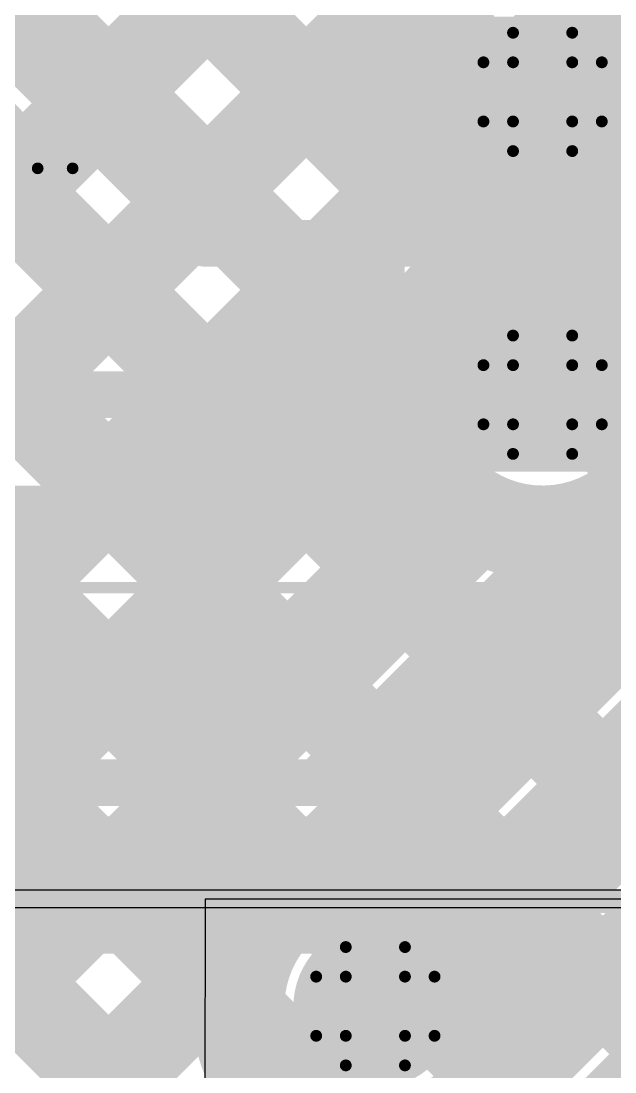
# Model space of a CAD drawing. Header units: millimetres. Extents: x 13 to 259, y -2 to 326.
# Drawn here: x 93.387 to 95.935, y 126.043 to 130.554 of the extents above; entities that cross this region are included whole.
import ezdxf

# ---------------------------------------------------------------- set-up
doc = ezdxf.new("R2010")
doc.units = ezdxf.units.MM
for name, color, linetype in [('BottomLayer', 5, 'Continuous'), ('BottomSolder', 6, 'Continuous'), ('ConnectLayer', 7, 'Continuous'), ('DrillDrawing', 1, 'Continuous'), ('Mechanical14', 56, 'Continuous'), ('Mechanical15', 56, 'Continuous'), ('Mechanical34', 56, 'Continuous'), ('Mechanical8', 56, 'Continuous'), ('MidLayer1', 16, 'Continuous'), ('MidLayer2', 76, 'Continuous'), ('MidLayer3', 90, 'Continuous'), ('MidLayer4', 156, 'Continuous'), ('MidLayer5', 130, 'Continuous'), ('MidLayer6', 216, 'Continuous'), ('MultiLayer', 9, 'Continuous'), ('TopLayer', 1, 'Continuous'), ('TopOverlay', 2, 'Continuous'), ('TopPaste', 8, 'Continuous'), ('TopSolder', 216, 'Continuous')]:
    doc.layers.add(name, color=color, linetype=linetype)

# ---------------------------------------------------------------- blocks, each defined once
blk = doc.blocks.new('SOP65P640X120_8N_149')
at = {"layer": 'Mechanical14', "const_width": 0.1}
for points in [[(-2.2, 1.5), (-2.2, -1.5)], [(2.2, 1.5), (-2.2, 1.5)], [(-1.2, 1.5), (-2.2, 0.5)], [(-1.3, 1.5), (-2.2, 0.6)], [(-1.4, 1.5), (-2.2, 0.7)], [(-1.5, 1.5), (-2.2, 0.8)], [(-1.6, 1.5), (-2.2, 0.9)], [(-1.7, 1.5), (-2.2, 1)], [(-1.8, 1.5), (-2.2, 1.1)], [(-1.9, 1.5), (-2.2, 1.2)], [(-2, 1.5), (-2.2, 1.3)], [(-2.1, 1.5), (-2.2, 1.4)]]:
    blk.add_lwpolyline(points, dxfattribs=at)
at = {"layer": 'Mechanical14', "const_width": 0.05}
for points in [[(-2.225, 1.5, 1), (-2.175, 1.5, 1)], [(-2.225, 1.5, 1), (-2.175, 1.5, 1)], [(-2.125, 1.5, 1), (-2.075, 1.5, 1)], [(-2.025, 1.5, 1), (-1.975, 1.5, 1)], [(-1.925, 1.5, 1), (-1.875, 1.5, 1)], [(-1.825, 1.5, 1), (-1.775, 1.5, 1)], [(-1.725, 1.5, 1), (-1.675, 1.5, 1)], [(-1.625, 1.5, 1), (-1.575, 1.5, 1)], [(-1.525, 1.5, 1), (-1.475, 1.5, 1)], [(-1.425, 1.5, 1), (-1.375, 1.5, 1)], [(-1.325, 1.5, 1), (-1.275, 1.5, 1)], [(-1.225, 1.5, 1), (-1.175, 1.5, 1)], [(-2.225, 1.4, 1), (-2.175, 1.4, 1)], [(-2.225, 1.3, 1), (-2.175, 1.3, 1)], [(-2.225, 1.2, 1), (-2.175, 1.2, 1)], [(-2.225, 1.1, 1), (-2.175, 1.1, 1)], [(-2.225, 1, 1), (-2.175, 1, 1)], [(-2.225, 0.9, 1), (-2.175, 0.9, 1)], [(-2.225, 0.8, 1), (-2.175, 0.8, 1)], [(-2.225, 0.7, 1), (-2.175, 0.7, 1)], [(-2.225, 0.6, 1), (-2.175, 0.6, 1)], [(-2.225, 0.5, 1), (-2.175, 0.5, 1)]]:
    blk.add_lwpolyline(points, format="xyb", close=True, dxfattribs=at)
at = {"layer": 'Mechanical15', "const_width": 0.05}
for points in [[(3.9, 1.8), (-3.9, 1.8)], [(0.5, 0), (-0.5, 0)]]:
    blk.add_lwpolyline(points, dxfattribs=at)
at = {"layer": 'Mechanical15'}
for points, const_width in [([(0.35, 0, 1), (-0.35, 0, 1)], 0.05), ([(-0.5125, 0, 1), (-0.4875, 0, 1)], 0.025), ([(-0.3625, 0, 1), (-0.3375, 0, 1)], 0.025)]:
    blk.add_lwpolyline(points, format="xyb", close=True, dxfattribs=dict(at, const_width=const_width))
at = {"layer": 'TopLayer'}
for points in [[(-3.65, 0.75), (-2.15, 0.75), (-3.65, 1.2), (-2.15, 1.2)], [(-3.65, 0.1), (-2.15, 0.1), (-3.65, 0.55), (-2.15, 0.55)], [(-3.65, -0.55), (-2.15, -0.55), (-3.65, -0.1), (-2.15, -0.1)]]:
    blk.add_solid(points, dxfattribs=at)
at = {"layer": 'TopOverlay', "const_width": 0.2}
for points in [[(-0.825, 1.5), (-1.825, 0.5)], [(-1.025, 1.5), (-1.825, 0.7)], [(-1.225, 1.5), (-1.825, 0.9)], [(-1.425, 1.5), (-1.825, 1.1)], [(-1.625, 1.5), (-1.825, 1.3)], [(-1.825, 1.5), (-1.825, -1.5)], [(1.825, 1.5), (-1.825, 1.5)]]:
    blk.add_lwpolyline(points, dxfattribs=at)
at = {"layer": 'TopOverlay', "const_width": 0.1}
for points in [[(-1.875, 1.5, 1), (-1.775, 1.5, 1)], [(-1.875, 1.5, 1), (-1.775, 1.5, 1)], [(-1.675, 1.5, 1), (-1.575, 1.5, 1)], [(-1.475, 1.5, 1), (-1.375, 1.5, 1)], [(-1.275, 1.5, 1), (-1.175, 1.5, 1)], [(-1.075, 1.5, 1), (-0.975, 1.5, 1)], [(-0.875, 1.5, 1), (-0.775, 1.5, 1)], [(-1.875, 1.3, 1), (-1.775, 1.3, 1)], [(-1.875, 1.1, 1), (-1.775, 1.1, 1)], [(-1.875, 0.9, 1), (-1.775, 0.9, 1)], [(-1.875, 0.7, 1), (-1.775, 0.7, 1)], [(-1.875, 0.5, 1), (-1.775, 0.5, 1)]]:
    blk.add_lwpolyline(points, format="xyb", close=True, dxfattribs=at)
at = {"layer": 'TopPaste'}
for points in [[(-3.65, 0.75), (-2.15, 0.75), (-3.65, 1.2), (-2.15, 1.2)], [(-3.65, 0.1), (-2.15, 0.1), (-3.65, 0.55), (-2.15, 0.55)], [(-3.65, -0.55), (-2.15, -0.55), (-3.65, -0.1), (-2.15, -0.1)]]:
    blk.add_solid(points, dxfattribs=at)
at = {"layer": 'TopSolder'}
for points in [[(-3.7516, 0.6484), (-2.0484, 0.6484), (-3.7516, 1.3016), (-2.0484, 1.3016)], [(-3.7516, -0.0016), (-2.0484, -0.0016), (-3.7516, 0.6516), (-2.0484, 0.6516)], [(-3.7516, -0.6516), (-2.0484, -0.6516), (-3.7516, 0.0016), (-2.0484, 0.0016)]]:
    blk.add_solid(points, dxfattribs=at)

msp = doc.modelspace()

# ---------------------------------------------------------------- linework, layer by layer
at = {"layer": 'BottomLayer', "const_width": 0.25}
for points in [[(95.5, 130.25, 1), (95.75, 130.25, 1)], [(95.5, 128.95, 1), (95.75, 128.95, 1)], [(94.7823, 126.325, 1), (95.0323, 126.325, 1)]]:
    msp.add_lwpolyline(points, format="xyb", close=True, dxfattribs=at)
at = {"layer": 'BottomSolder', "const_width": 0.3516}
msp.add_lwpolyline([(94.7315, 126.325, 1), (95.0831, 126.325, 1)], format="xyb", close=True, dxfattribs=at)
at = {"layer": 'ConnectLayer'}
msp.add_line((70.7, 126.825), (101.8751, 126.825), dxfattribs=at)
at = {"layer": 'ConnectLayer', "const_width": 0.4}
for points in [[(87.651, 136.36), (95.0356, 128.9754)], [(87.651, 136.36), (95.0356, 128.9754)], [(87.651, 136.36), (95.0356, 128.9754)], [(88.4995, 136.36), (95.3751, 129.4844)], [(89.348, 136.36), (95.1328, 130.5753)], [(90.9446, 123.1887), (104.116, 136.36)], [(92.39, 128.0282), (100.7219, 136.36)], [(92.39, 128.8767), (99.8733, 136.36)], [(92.39, 129.7253), (99.0248, 136.36)], [(88.5504, 123.34), (100.5204, 135.3101)], [(88.5504, 123.34), (100.5204, 135.3101)], [(94.5519, 126.796), (102.8514, 135.0955)], [(94.5519, 126.796), (102.8514, 135.0955)], [(95.3354, 126.731), (101.6486, 133.0441)], [(95.3354, 126.731), (101.6486, 133.0441)], [(92.6898, 133.0182), (95.8632, 129.8448)], [(92.6898, 133.0182), (95.8632, 129.8448)], [(90.396, 132.7665), (96.743, 126.4194)], [(90.396, 132.7665), (96.743, 126.4194)], [(92.3972, 132.4623), (95.3751, 129.4844)], [(92.3972, 132.4623), (95.3751, 129.4844)], [(89.9387, 132.3752), (97.3998, 124.9142)], [(89.9387, 132.3752), (97.3998, 124.9142)], [(90.6604, 126.2986), (96.5541, 132.1923)], [(90.6604, 126.2986), (96.5541, 132.1923)], [(94.4739, 132.0826), (96.3675, 130.1891)], [(94.4739, 132.0826), (96.3675, 130.1891)], [(90.9577, 128.2929), (94.6741, 132.0093)], [(90.9577, 128.2929), (94.6741, 132.0093)], [(91.2646, 127.7513), (95.4103, 131.897)], [(91.2646, 127.7513), (95.4103, 131.897)], [(90.9577, 128.2929), (93.6498, 130.985)], [(91.2646, 127.7513), (94.4983, 130.985)], [(91.3289, 130.985), (94.5298, 127.7841)], [(92.0868, 127.725), (95.3469, 130.985)], [(92.1775, 130.985), (94.9541, 128.2084)], [(92.9354, 127.725), (96.1954, 130.985)], [(93.026, 130.985), (95.0356, 128.9754)], [(93.8745, 130.985), (95.3751, 129.4844)], [(94.723, 130.985), (95.8632, 129.8448)], [(95.5716, 130.985), (96.3675, 130.1891)], [(92.39, 130.7724), (102.1034, 121.0591)], [(91.1895, 130.2759), (94.6233, 126.8421)], [(91.1895, 130.2759), (94.6233, 126.8421)], [(91.1895, 130.2759), (93.7404, 127.725)], [(92.39, 129.9239), (101.7186, 120.5953)], [(92.39, 127.1797), (95.1337, 129.9234)], [(95.5983, 129.5394), (95.8378, 129.7789)], [(95.5983, 129.5394), (95.8378, 129.7789)], [(95.5983, 129.5394), (95.8378, 129.7789)], [(90.884, 129.7329), (94.3179, 126.299)], [(90.884, 129.7329), (94.3179, 126.299)], [(95.5983, 129.5394), (95.7279, 129.6691)], [(91.063, 122.4585), (97.95, 129.3456)], [(92.39, 129.0754), (101.3046, 120.1608)], [(89.0761, 123.0172), (95.0357, 128.9768)], [(92.7559, 123.3029), (98.4372, 128.9842)], [(92.7559, 123.3029), (98.4372, 128.9842)], [(92.8504, 126.7915), (95.0357, 128.9768)], [(92.8504, 126.7915), (95.0357, 128.9768)], [(93.7839, 127.725), (95.0357, 128.9768)], [(91.1119, 128.6565), (110.2035, 109.5649)], [(91.1119, 128.6565), (98.7033, 121.065)], [(92.7559, 123.3029), (97.95, 128.497)], [(94.4708, 127.725), (95.2447, 128.499)], [(89.1474, 122.24), (95.3406, 128.4331)], [(93.0504, 126.1429), (95.3406, 128.4331)], [(93.0504, 126.1429), (95.3406, 128.4331)], [(95.6504, 128.3606), (97.1295, 126.8815)], [(95.6504, 128.3606), (97.1295, 126.8815)], [(95.6504, 128.3606), (102.5276, 121.4834)], [(92.39, 128.2268), (100.809, 119.8079)], [(94.9641, 126.9739), (96.2253, 128.235)], [(95.3354, 126.731), (96.8395, 128.235)], [(96.0006, 128.0104), (96.4209, 127.5901)], [(91.2629, 127.725), (94.4708, 127.725)], [(95.4298, 126.599), (96.4419, 127.6111)], [(95.5764, 127.5861), (95.9966, 127.1659)], [(92.39, 127.3783), (101.7186, 118.0497)], [(95.1521, 127.1618), (95.5723, 126.7416)], [(94.9867, 124.9114), (96.9353, 126.86)], [(92.7679, 126.845), (94.6286, 126.845)], [(92.9233, 126.845), (94.2996, 125.4688)], [(93.0504, 126.1429), (93.7524, 126.845)], [(93.7719, 126.845), (94.3179, 126.299)], [(90.9446, 123.1887), (94.4363, 126.6804)], [(90.9446, 123.1887), (94.4363, 126.6804)], [(93.0074, 125.2514), (94.4363, 126.6804)], [(95.4244, 126.041), (97.5764, 123.889)], [(95.4244, 126.041), (97.5764, 123.889)], [(91.063, 122.4585), (94.5013, 125.8969)], [(91.063, 122.4585), (94.5013, 125.8969)], [(93.8559, 125.2514), (94.5013, 125.8969)]]:
    msp.add_lwpolyline(points, dxfattribs=at)
for points in [[(95.8173, 129.6922, -1.402385), (95.8173, 130.8078)], [(95.6413, 130.2027, -1.402385), (95.6413, 130.2973)], [(95.8173, 129.5078, -1.081704), (96.99, 129.6)], [(95.8173, 129.5078, -1.081704), (96.99, 129.6)], [(95.8173, 129.5078, -1.081704), (96.99, 129.6)], [(95.8173, 129.5078, -0.07862), (95.8173, 129.6922)], [(96.215, 128.95, -3.124788), (95.8173, 129.5078)], [(96.215, 128.95, -3.124788), (95.8173, 129.5078)], [(96.215, 128.95, -3.124788), (95.8173, 129.5078)], [(95.2447, 128.499, -0.830792), (95.8173, 129.5078)], [(94.9641, 126.9739, -0.053687), (94.8908, 126.9148)], [(94.9641, 126.9739, -0.053687), (94.8908, 126.9148)], [(94.8908, 126.9148, -0.286416), (95.4298, 126.599)], [(94.6333, 125.8025, -0.60164), (94.6286, 126.845)]]:
    msp.add_lwpolyline(points, format="xyb", dxfattribs=at)
at = {"layer": 'ConnectLayer'}
for points, const_width in [([(95.0328, 130.5753, 1), (95.2328, 130.5753, 1)], 0.2), ([(95.5413, 130.2973, 1), (95.7413, 130.2973, 1)], 0.2), ([(95.5413, 130.2027, 1), (95.7413, 130.2027, 1)], 0.2), ([(95.0337, 129.9234, 1), (95.2337, 129.9234, 1)], 0.2), ([(95.7632, 129.8448, 1), (95.9632, 129.8448, 1)], 0.2), ([(95.7632, 129.8448, 1), (95.9632, 129.8448, 1)], 0.2), ([(95.7632, 129.8448, 1), (95.9632, 129.8448, 1)], 0.2), ([(95.7378, 129.7789, 1), (95.9378, 129.7789, 1)], 0.2), ([(95.7378, 129.7789, 1), (95.9378, 129.7789, 1)], 0.2), ([(95.7378, 129.7789, 1), (95.9378, 129.7789, 1)], 0.2), ([(95.7173, 129.6922, 1), (95.9173, 129.6922, 1)], 0.2), ([(95.7173, 129.6922, 1), (95.9173, 129.6922, 1)], 0.2), ([(95.6279, 129.6691, 1), (95.8279, 129.6691, 1)], 0.2), ([(95.4983, 129.5394, 1), (95.6983, 129.5394, 1)], 0.2), ([(95.4983, 129.5394, 1), (95.6983, 129.5394, 1)], 0.2), ([(95.4983, 129.5394, 1), (95.6983, 129.5394, 1)], 0.2), ([(95.4983, 129.5394, 1), (95.6983, 129.5394, 1)], 0.2), ([(95.2751, 129.4844, 1), (95.4751, 129.4844, 1)], 0.2), ([(95.2751, 129.4844, 1), (95.4751, 129.4844, 1)], 0.2), ([(95.2751, 129.4844, 1), (95.4751, 129.4844, 1)], 0.2), ([(95.2751, 129.4844, 1), (95.4751, 129.4844, 1)], 0.2), ([(95.7173, 129.5078, 1), (95.9173, 129.5078, 1)], 0.2), ([(95.7173, 129.5078, 1), (95.9173, 129.5078, 1)], 0.2), ([(95.7173, 129.5078, 1), (95.9173, 129.5078, 1)], 0.2), ([(95.7173, 129.5078, 1), (95.9173, 129.5078, 1)], 0.2), ([(95.7173, 129.5078, 1), (95.9173, 129.5078, 1)], 0.2), ([(95.7173, 129.5078, 1), (95.9173, 129.5078, 1)], 0.2), ([(95.7173, 129.5078, 1), (95.9173, 129.5078, 1)], 0.2), ([(95.7173, 129.5078, 1), (95.9173, 129.5078, 1)], 0.2), ([(94.9356, 128.9754, 1), (95.1356, 128.9754, 1)], 0.2), ([(94.9356, 128.9754, 1), (95.1356, 128.9754, 1)], 0.2), ([(94.9356, 128.9754, 1), (95.1356, 128.9754, 1)], 0.2), ([(94.9356, 128.9754, 1), (95.1356, 128.9754, 1)], 0.2), ([(94.9357, 128.9768, 1), (95.1357, 128.9768, 1)], 0.2), ([(94.9357, 128.9768, 1), (95.1357, 128.9768, 1)], 0.2), ([(94.9357, 128.9768, 1), (95.1357, 128.9768, 1)], 0.2), ([(94.9357, 128.9768, 1), (95.1357, 128.9768, 1)], 0.2), ([(95.1447, 128.499, 1), (95.3447, 128.499, 1)], 0.2), ([(95.1447, 128.499, 1), (95.3447, 128.499, 1)], 0.2), ([(95.2406, 128.4331, 1), (95.4406, 128.4331, 1)], 0.2), ([(95.2406, 128.4331, 1), (95.4406, 128.4331, 1)], 0.2), ([(95.2406, 128.4331, 1), (95.4406, 128.4331, 1)], 0.2), ([(95.5504, 128.3606, 1), (95.7504, 128.3606, 1)], 0.2), ([(95.5504, 128.3606, 1), (95.7504, 128.3606, 1)], 0.2), ([(95.5504, 128.3606, 1), (95.7504, 128.3606, 1)], 0.2), ([(94.8541, 128.2084, 1), (95.0541, 128.2084, 1)], 0.2), ([(95.9006, 128.0104, 1), (96.1006, 128.0104, 1)], 0.2), ([(94.4298, 127.7841, 1), (94.6298, 127.7841, 1)], 0.2), ([(93.6404, 127.725, 1), (93.8404, 127.725, 1)], 0.2), ([(93.6839, 127.725, 1), (93.8839, 127.725, 1)], 0.2), ([(94.3708, 127.725, 1), (94.5708, 127.725, 1)], 0.2), ([(94.3708, 127.725, 1), (94.5708, 127.725, 1)], 0.2), ([(95.4764, 127.5861, 1), (95.6764, 127.5861, 1)], 0.2), ([(95.8966, 127.1659, 1), (96.0966, 127.1659, 1)], 0.2), ([(95.0521, 127.1618, 1), (95.2521, 127.1618, 1)], 0.2), ([(94.8641, 126.9739, 1), (95.0641, 126.9739, 1)], 0.2), ([(94.8641, 126.9739, 1), (95.0641, 126.9739, 1)], 0.2), ([(94.8641, 126.9739, 1), (95.0641, 126.9739, 1)], 0.2), ([(95.4973, 126.325, 1), (94.3173, 126.325, 1)], 0.4), ([(95.4973, 126.325, 1), (94.3173, 126.325, 1)], 0.4), ([(94.7908, 126.9148, 1), (94.9908, 126.9148, 1)], 0.2), ([(94.7908, 126.9148, 1), (94.9908, 126.9148, 1)], 0.2), ([(94.7908, 126.9148, 1), (94.9908, 126.9148, 1)], 0.2), ([(93.6524, 126.845, 1), (93.8524, 126.845, 1)], 0.2), ([(93.6719, 126.845, 1), (93.8719, 126.845, 1)], 0.2), ([(94.5233, 126.8421, 1), (94.7233, 126.8421, 1)], 0.2), ([(94.5233, 126.8421, 1), (94.7233, 126.8421, 1)], 0.2), ([(94.5286, 126.845, 1), (94.7286, 126.845, 1)], 0.2), ([(94.5286, 126.845, 1), (94.7286, 126.845, 1)], 0.2), ([(94.4519, 126.796, 1), (94.6519, 126.796, 1)], 0.2), ([(94.4519, 126.796, 1), (94.6519, 126.796, 1)], 0.2), ([(95.2354, 126.731, 1), (95.4354, 126.731, 1)], 0.2), ([(95.2354, 126.731, 1), (95.4354, 126.731, 1)], 0.2), ([(95.2354, 126.731, 1), (95.4354, 126.731, 1)], 0.2), ([(95.4723, 126.7416, 1), (95.6723, 126.7416, 1)], 0.2), ([(94.3363, 126.6804, 1), (94.5363, 126.6804, 1)], 0.2), ([(94.3363, 126.6804, 1), (94.5363, 126.6804, 1)], 0.2), ([(94.3363, 126.6804, 1), (94.5363, 126.6804, 1)], 0.2), ([(95.3298, 126.599, 1), (95.5298, 126.599, 1)], 0.2), ([(95.3298, 126.599, 1), (95.5298, 126.599, 1)], 0.2), ([(94.2173, 126.325, 1), (94.4173, 126.325, 1)], 0.2), ([(94.2173, 126.325, 1), (94.4173, 126.325, 1)], 0.2), ([(95.3973, 126.325, 1), (95.5973, 126.325, 1)], 0.2), ([(95.3973, 126.325, 1), (95.5973, 126.325, 1)], 0.2), ([(94.2179, 126.299, 1), (94.4179, 126.299, 1)], 0.2), ([(94.2179, 126.299, 1), (94.4179, 126.299, 1)], 0.2), ([(94.2179, 126.299, 1), (94.4179, 126.299, 1)], 0.2), ([(95.3244, 126.041, 1), (95.5244, 126.041, 1)], 0.2), ([(95.3244, 126.041, 1), (95.5244, 126.041, 1)], 0.2), ([(94.4013, 125.8969, 1), (94.6013, 125.8969, 1)], 0.2), ([(94.4013, 125.8969, 1), (94.6013, 125.8969, 1)], 0.2), ([(94.4013, 125.8969, 1), (94.6013, 125.8969, 1)], 0.2)]:
    msp.add_lwpolyline(points, format="xyb", close=True, dxfattribs=dict(at, const_width=const_width))
at = {"layer": 'DrillDrawing', "const_width": 0.0508}
for points in [[(95.498, 130.377), (95.498, 130.504)], [(95.498, 130.504), (95.752, 130.504)], [(95.752, 130.377), (95.752, 130.504)], [(95.371, 130.123), (95.371, 130.377)], [(95.371, 130.377), (95.498, 130.377)], [(95.752, 130.377), (95.879, 130.377)], [(95.879, 130.123), (95.879, 130.377)], [(95.371, 130.123), (95.498, 130.123)], [(95.498, 129.996), (95.498, 130.123)], [(95.752, 130.123), (95.879, 130.123)], [(95.752, 129.996), (95.752, 130.123)], [(95.498, 129.996), (95.752, 129.996)], [(95.498, 129.077), (95.498, 129.204)], [(95.498, 129.204), (95.752, 129.204)], [(95.752, 129.077), (95.752, 129.204)], [(95.371, 128.823), (95.371, 129.077)], [(95.371, 129.077), (95.498, 129.077)], [(95.752, 129.077), (95.879, 129.077)], [(95.879, 128.823), (95.879, 129.077)], [(95.371, 128.823), (95.498, 128.823)], [(95.498, 128.696), (95.498, 128.823)], [(95.752, 128.823), (95.879, 128.823)], [(95.752, 128.696), (95.752, 128.823)], [(95.498, 128.696), (95.752, 128.696)], [(94.7803, 126.452), (94.7803, 126.579)], [(94.7803, 126.579), (95.0343, 126.579)], [(95.0343, 126.452), (95.0343, 126.579)], [(94.6533, 126.198), (94.6533, 126.452)], [(94.6533, 126.452), (94.7803, 126.452)], [(95.0343, 126.452), (95.1613, 126.452)], [(95.1613, 126.198), (95.1613, 126.452)], [(94.6533, 126.198), (94.7803, 126.198)], [(94.7803, 126.071), (94.7803, 126.198)], [(95.0343, 126.198), (95.1613, 126.198)], [(95.0343, 126.071), (95.0343, 126.198)], [(94.7803, 126.071), (95.0343, 126.071)]]:
    msp.add_lwpolyline(points, dxfattribs=at)
at = {"layer": 'DrillDrawing', "const_width": 0.0254}
for points in [[(95.4853, 130.504, 1), (95.5107, 130.504, 1)], [(95.4853, 130.504, 1), (95.5107, 130.504, 1)], [(95.7393, 130.504, 1), (95.7647, 130.504, 1)], [(95.7393, 130.504, 1), (95.7647, 130.504, 1)], [(95.3583, 130.377, 1), (95.3837, 130.377, 1)], [(95.3583, 130.377, 1), (95.3837, 130.377, 1)], [(95.4853, 130.377, 1), (95.5107, 130.377, 1)], [(95.4853, 130.377, 1), (95.5107, 130.377, 1)], [(95.7393, 130.377, 1), (95.7647, 130.377, 1)], [(95.7393, 130.377, 1), (95.7647, 130.377, 1)], [(95.8663, 130.377, 1), (95.8917, 130.377, 1)], [(95.8663, 130.377, 1), (95.8917, 130.377, 1)], [(95.3583, 130.123, 1), (95.3837, 130.123, 1)], [(95.3583, 130.123, 1), (95.3837, 130.123, 1)], [(95.4853, 130.123, 1), (95.5107, 130.123, 1)], [(95.4853, 130.123, 1), (95.5107, 130.123, 1)], [(95.7393, 130.123, 1), (95.7647, 130.123, 1)], [(95.7393, 130.123, 1), (95.7647, 130.123, 1)], [(95.8663, 130.123, 1), (95.8917, 130.123, 1)], [(95.8663, 130.123, 1), (95.8917, 130.123, 1)], [(95.4853, 129.996, 1), (95.5107, 129.996, 1)], [(95.4853, 129.996, 1), (95.5107, 129.996, 1)], [(95.7393, 129.996, 1), (95.7647, 129.996, 1)], [(95.7393, 129.996, 1), (95.7647, 129.996, 1)], [(95.4853, 129.204, 1), (95.5107, 129.204, 1)], [(95.4853, 129.204, 1), (95.5107, 129.204, 1)], [(95.7393, 129.204, 1), (95.7647, 129.204, 1)], [(95.7393, 129.204, 1), (95.7647, 129.204, 1)], [(95.3583, 129.077, 1), (95.3837, 129.077, 1)], [(95.3583, 129.077, 1), (95.3837, 129.077, 1)], [(95.4853, 129.077, 1), (95.5107, 129.077, 1)], [(95.4853, 129.077, 1), (95.5107, 129.077, 1)], [(95.7393, 129.077, 1), (95.7647, 129.077, 1)], [(95.7393, 129.077, 1), (95.7647, 129.077, 1)], [(95.8663, 129.077, 1), (95.8917, 129.077, 1)], [(95.8663, 129.077, 1), (95.8917, 129.077, 1)], [(95.3583, 128.823, 1), (95.3837, 128.823, 1)], [(95.3583, 128.823, 1), (95.3837, 128.823, 1)], [(95.4853, 128.823, 1), (95.5107, 128.823, 1)], [(95.4853, 128.823, 1), (95.5107, 128.823, 1)], [(95.7393, 128.823, 1), (95.7647, 128.823, 1)], [(95.7393, 128.823, 1), (95.7647, 128.823, 1)], [(95.8663, 128.823, 1), (95.8917, 128.823, 1)], [(95.8663, 128.823, 1), (95.8917, 128.823, 1)], [(95.4853, 128.696, 1), (95.5107, 128.696, 1)], [(95.4853, 128.696, 1), (95.5107, 128.696, 1)], [(95.7393, 128.696, 1), (95.7647, 128.696, 1)], [(95.7393, 128.696, 1), (95.7647, 128.696, 1)], [(94.7676, 126.579, 1), (94.793, 126.579, 1)], [(94.7676, 126.579, 1), (94.793, 126.579, 1)], [(95.0216, 126.579, 1), (95.047, 126.579, 1)], [(95.0216, 126.579, 1), (95.047, 126.579, 1)], [(94.6406, 126.452, 1), (94.666, 126.452, 1)], [(94.6406, 126.452, 1), (94.666, 126.452, 1)], [(94.7676, 126.452, 1), (94.793, 126.452, 1)], [(94.7676, 126.452, 1), (94.793, 126.452, 1)], [(95.0216, 126.452, 1), (95.047, 126.452, 1)], [(95.0216, 126.452, 1), (95.047, 126.452, 1)], [(95.1486, 126.452, 1), (95.174, 126.452, 1)], [(95.1486, 126.452, 1), (95.174, 126.452, 1)], [(94.6406, 126.198, 1), (94.666, 126.198, 1)], [(94.6406, 126.198, 1), (94.666, 126.198, 1)], [(94.7676, 126.198, 1), (94.793, 126.198, 1)], [(94.7676, 126.198, 1), (94.793, 126.198, 1)], [(95.0216, 126.198, 1), (95.047, 126.198, 1)], [(95.0216, 126.198, 1), (95.047, 126.198, 1)], [(95.1486, 126.198, 1), (95.174, 126.198, 1)], [(95.1486, 126.198, 1), (95.174, 126.198, 1)], [(94.7676, 126.071, 1), (94.793, 126.071, 1)], [(94.7676, 126.071, 1), (94.793, 126.071, 1)], [(95.0216, 126.071, 1), (95.047, 126.071, 1)], [(95.0216, 126.071, 1), (95.047, 126.071, 1)]]:
    msp.add_lwpolyline(points, format="xyb", close=True, dxfattribs=at)
at = {"layer": 'Mechanical34', "const_width": 0.1}
msp.add_lwpolyline([(71.45, 126.775), (100.095, 126.775)], dxfattribs=at)
at = {"layer": 'Mechanical8', "const_width": 0.1}
msp.add_lwpolyline([(67.8, 126.6), (98.8, 126.6)], dxfattribs=at)
at = {"layer": 'MidLayer1', "const_width": 0.25}
for points in [[(95.5, 130.25, 1), (95.75, 130.25, 1)], [(95.5, 128.95, 1), (95.75, 128.95, 1)], [(94.7823, 126.325, 1), (95.0323, 126.325, 1)]]:
    msp.add_lwpolyline(points, format="xyb", close=True, dxfattribs=at)
at = {"layer": 'MidLayer2', "const_width": 0.2}
for points in [[(92.25, 131.525), (94.175, 129.6)], [(94.175, 129.6), (96.4, 129.6)], [(91.35, 128.95), (95.625, 128.95)], [(95.625, 128.95), (97.535, 127.04)]]:
    msp.add_lwpolyline(points, dxfattribs=at)
at = {"layer": 'MidLayer2'}
for points, const_width in [([(95.5, 130.25, 1), (95.75, 130.25, 1)], 0.25), ([(94.125, 129.6, 1), (94.225, 129.6, 1)], 0.1), ([(94.125, 129.6, 1), (94.225, 129.6, 1)], 0.1), ([(95.5, 128.95, 1), (95.75, 128.95, 1)], 0.25), ([(95.575, 128.95, 1), (95.675, 128.95, 1)], 0.1), ([(95.575, 128.95, 1), (95.675, 128.95, 1)], 0.1), ([(94.7823, 126.325, 1), (95.0323, 126.325, 1)], 0.25)]:
    msp.add_lwpolyline(points, format="xyb", close=True, dxfattribs=dict(at, const_width=const_width))
at = {"layer": 'MidLayer3'}
for points, const_width in [([(95.5, 130.25, 1), (95.75, 130.25, 1)], 0.25), ([(95.5, 128.95, 1), (95.75, 128.95, 1)], 0.25), ([(94.603, 127.285, 1), (94.703, 127.285, 1)], 0.1), ([(94.603, 127.285, 1), (94.703, 127.285, 1)], 0.1), ([(94.7823, 126.325, 1), (95.0323, 126.325, 1)], 0.25)]:
    msp.add_lwpolyline(points, format="xyb", close=True, dxfattribs=dict(at, const_width=const_width))
at = {"layer": 'MidLayer3', "const_width": 0.2}
for points in [[(94.653, 127.285), (96.043, 128.675)], [(87.975, 127.285), (94.653, 127.285)], [(94.2644, 124.8114), (96.753, 127.3)]]:
    msp.add_lwpolyline(points, dxfattribs=at)
at = {"layer": 'MidLayer4', "const_width": 0.2}
for points in [[(93.0096, 130.25), (93.4996, 130.74)], [(95.8671, 130.74), (96.3246, 130.2825)], [(91.783, 128.46), (96.7631, 128.46)], [(79.815, 127.04), (102.7054, 127.04)]]:
    msp.add_lwpolyline(points, dxfattribs=at)
at = {"layer": 'MidLayer4', "const_width": 0.25}
for points in [[(95.5, 130.25, 1), (95.75, 130.25, 1)], [(95.5, 128.95, 1), (95.75, 128.95, 1)], [(94.7823, 126.325, 1), (95.0323, 126.325, 1)]]:
    msp.add_lwpolyline(points, format="xyb", close=True, dxfattribs=at)
at = {"layer": 'MidLayer5', "const_width": 0.25}
for points in [[(95.5, 130.25, 1), (95.75, 130.25, 1)], [(95.5, 128.95, 1), (95.75, 128.95, 1)], [(94.7823, 126.325, 1), (95.0323, 126.325, 1)]]:
    msp.add_lwpolyline(points, format="xyb", close=True, dxfattribs=at)
at = {"layer": 'MidLayer6', "const_width": 0.25}
for points in [[(95.5, 130.25, 1), (95.75, 130.25, 1)], [(95.5, 128.95, 1), (95.75, 128.95, 1)], [(94.7823, 126.325, 1), (95.0323, 126.325, 1)]]:
    msp.add_lwpolyline(points, format="xyb", close=True, dxfattribs=at)
at = {"layer": 'MultiLayer', "const_width": 0.25}
for points in [[(95.5, 130.25, 1), (95.75, 130.25, 1)], [(95.5, 128.95, 1), (95.75, 128.95, 1)], [(94.7823, 126.325, 1), (95.0323, 126.325, 1)]]:
    msp.add_lwpolyline(points, format="xyb", close=True, dxfattribs=at)
at = {"layer": 'TopLayer'}
for p, q in [((94.1774, 126.785), (94.176, 125.8898)), ((124.5842, 126.785), (94.1774, 126.785)), ((100.3045, 126.7476), (70.7008, 126.7476))]:
    msp.add_line(p, q, dxfattribs=at)
at = {"layer": 'TopLayer', "const_width": 0.25}
for points in [[(95.5, 130.25, 1), (95.75, 130.25, 1)], [(95.5, 128.95, 1), (95.75, 128.95, 1)], [(94.7823, 126.325, 1), (95.0323, 126.325, 1)]]:
    msp.add_lwpolyline(points, format="xyb", close=True, dxfattribs=at)
at = {"layer": 'TopSolder', "const_width": 0.3516}
msp.add_lwpolyline([(94.7315, 126.325, 1), (95.0831, 126.325, 1)], format="xyb", close=True, dxfattribs=at)

# ---------------------------------------------------------------- block references
at = {"rotation": 180}
msp.add_blockref('SOP65P640X120_8N_149', (93.1082, 129.9218), dxfattribs=at)

doc.saveas('drawing.dxf')
